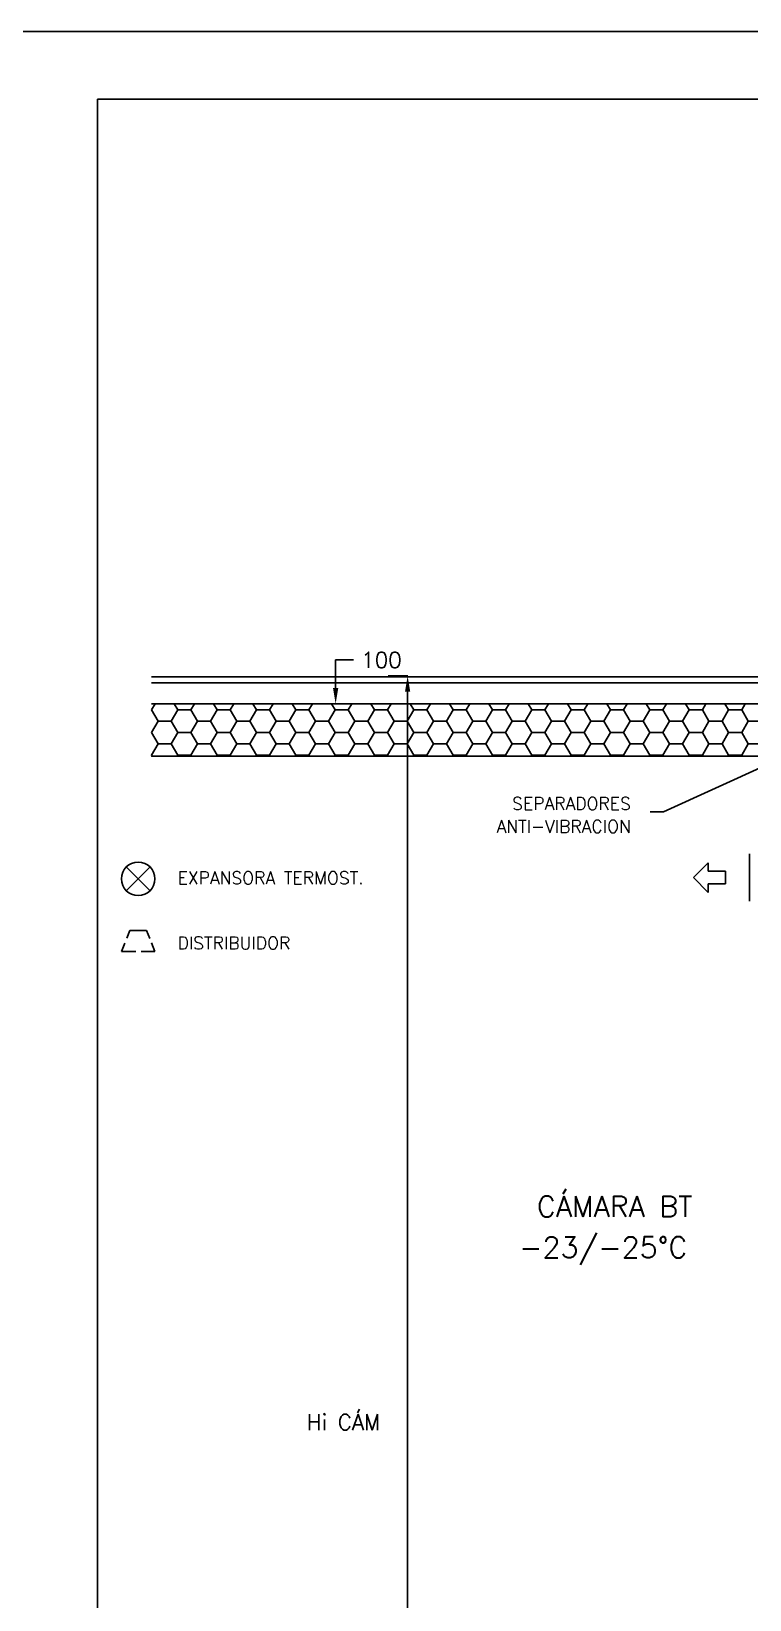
# Model space of a CAD drawing. Extents: x 2682 to 23682, y -29604 to -17724.
# Drawn here: x 15556 to 16925, y -20715 to -17724 of the extents above; entities that cross this region are included whole.
import ezdxf
from ezdxf.enums import TextEntityAlignment as Align

# ---------------------------------------------------------------- set-up
doc = ezdxf.new("R2010")
doc.units = 0
doc.header["$MEASUREMENT"] = 0
doc.header["$PDMODE"] = 33
doc.layers.get('0').update_dxf_attribs({"linetype": 'CONTINUOUS'})
doc.layers.get('DEFPOINTS').update_dxf_attribs({"linetype": 'CONTINUOUS'})
for name, color, linetype in [('0.6', 15, 'CONTINUOUS'), ('CA-OIL', 244, 'CONTINUOUS'), ('FI', 2, 'CONTINUOUS'), ('IS', 5, 'CONTINUOUS'), ('ME', 7, 'CONTINUOUS'), ('MF', 19, 'CONTINUOUS'), ('TX', 13, 'CONTINUOUS')]:
    doc.layers.add(name, color=color, linetype=linetype)
doc.styles.add('ROMANS', font='romans')
doc.styles.get("Standard").update_dxf_attribs({"font": 'ITALIC'})
doc.dimstyles.get("Standard").update_dxf_attribs({"dimtxt": 0.18, "dimasz": 0.18, "dimexe": 0.18, "dimexo": 0.0625, "dimgap": 0.09, "dimtad": 0, "dimtih": 1, "dimtoh": 1, "dimdec": 4, "dimzin": 0, "dimdsep": 46, "dimtxsty": 'Standard', "dimcen": 0.09, "dimadec": 0, "dimazin": 0, "dimtfac": 1, "dimtdec": 4, "dimtofl": 0, "dimtmove": 0, "dimatfit": 3, "dimfxl": 1, "dimtolj": 1, "dimtzin": 0, "dimarcsym": 0})

# ---------------------------------------------------------------- blocks, each defined once
blk = doc.blocks.new('*D10')
at = {"layer": 'DEFPOINTS', "color": 0, "transparency": 16777216}
for p in [(16235.9, -18953.4), (16235.9, -21833.2), (16273.2, -21833.2)]:
    blk.add_point(p, dxfattribs=at)
at = {"layer": 'TX', "color": 0, "lineweight": -2, "transparency": 16777216}
for p, q in [((16236, -18953.4), (16273.4, -18953.4)), ((16273.2, -18983.4), (16273.2, -21803.2)), ((16236, -21833.2), (16273.4, -21833.2))]:
    blk.add_line(p, q, dxfattribs=at)
at = {"layer": 'TX', "color": 0, "transparency": 16777216}
for points in [[(16268.2, -18983.4), (16278.2, -18983.4), (16273.2, -18953.4)], [(16268.2, -21803.2), (16278.2, -21803.2), (16273.2, -21833.2)]]:
    blk.add_solid(points, dxfattribs=at)
at = {"layer": 'TX', "color": 0, "transparency": 16777216, "insert": (16151.1, -20376.8), "char_height": 30, "attachment_point": 5, "style": 'ROMANS'}
blk.add_mtext('\\A1;Hi CÁM', dxfattribs=at)

msp = doc.modelspace()

# ---------------------------------------------------------------- linework, layer by layer
at = {"layer": '0.6'}
for p, q in [((19382.06483, -17853.22941), (15682.06483, -17853.22941)), ((15682.06483, -17853.22941), (15682.06483, -22993.22941))]:
    msp.add_line(p, q, dxfattribs=at)
at = {"layer": 'CA-OIL'}
for p, q in [((15797.49428, -19039.9192), (15784.99428, -19018.26857)), ((15784.99429, -19018.26856), (15791.81785, -19006.44981)), ((15822.49429, -19039.9192), (15834.99429, -19018.26856)), ((15834.99428, -19018.26857), (15828.17071, -19006.44981)), ((15834.99429, -19018.26858), (15859.99429, -19018.26858)), ((15872.49428, -19039.9192), (15859.99428, -19018.26857)), ((15859.99429, -19018.26856), (15866.81785, -19006.44981)), ((15897.49429, -19039.9192), (15909.99429, -19018.26856)), ((15909.99428, -19018.26857), (15903.17071, -19006.44981)), ((15909.99429, -19018.26858), (15934.99429, -19018.26858)), ((15947.49428, -19039.9192), (15934.99428, -19018.26857)), ((15934.99429, -19018.26856), (15941.81785, -19006.44981)), ((15972.49429, -19039.9192), (15984.99429, -19018.26856)), ((15984.99428, -19018.26857), (15978.17071, -19006.44981)), ((15984.99429, -19018.26858), (16009.99429, -19018.26858)), ((16022.49428, -19039.9192), (16009.99428, -19018.26857)), ((16009.99429, -19018.26856), (16016.81785, -19006.44981)), ((16047.49429, -19039.9192), (16059.99429, -19018.26856)), ((16059.99427, -19018.26857), (16053.17071, -19006.44981)), ((16059.99429, -19018.26858), (16084.99429, -19018.26858)), ((16097.49427, -19039.9192), (16084.99427, -19018.26857)), ((16084.99429, -19018.26856), (16091.81785, -19006.44981)), ((16122.49429, -19039.9192), (16134.99429, -19018.26856)), ((16134.99427, -19018.26857), (16128.17071, -19006.44981)), ((16134.99429, -19018.26858), (16159.99429, -19018.26858)), ((16172.49427, -19039.9192), (16159.99427, -19018.26857)), ((16159.99429, -19018.26856), (16166.81785, -19006.44981)), ((16197.49429, -19039.9192), (16209.99429, -19018.26856)), ((16209.99427, -19018.26857), (16203.17071, -19006.44981)), ((16209.99429, -19018.26858), (16234.99429, -19018.26858)), ((16247.49427, -19039.9192), (16234.99427, -19018.26857)), ((16234.99429, -19018.26856), (16241.81785, -19006.44981)), ((16272.49429, -19039.9192), (16284.99429, -19018.26856)), ((16284.99427, -19018.26857), (16278.17071, -19006.44981)), ((16284.99429, -19018.26858), (16309.99429, -19018.26858)), ((16322.49427, -19039.9192), (16309.99427, -19018.26857)), ((16309.99429, -19018.26856), (16316.81785, -19006.44981)), ((16347.49429, -19039.9192), (16359.99429, -19018.26856)), ((16359.99427, -19018.26857), (16353.17071, -19006.44981)), ((16359.99429, -19018.26858), (16384.99429, -19018.26858)), ((16397.49427, -19039.9192), (16384.99427, -19018.26857)), ((16384.99429, -19018.26856), (16391.81785, -19006.44981)), ((16422.49429, -19039.9192), (16434.99429, -19018.26856)), ((16434.99427, -19018.26857), (16428.17071, -19006.44981)), ((16434.99429, -19018.26858), (16459.99429, -19018.26858)), ((16472.49427, -19039.9192), (16459.99427, -19018.26857)), ((16459.99429, -19018.26856), (16466.81785, -19006.44981)), ((16497.49429, -19039.9192), (16509.99429, -19018.26856)), ((16509.99427, -19018.26857), (16503.17071, -19006.44981)), ((16509.99429, -19018.26858), (16534.99429, -19018.26858)), ((16547.49427, -19039.9192), (16534.99427, -19018.26857)), ((16534.99429, -19018.26856), (16541.81785, -19006.44981)), ((16572.49429, -19039.9192), (16584.99429, -19018.26856)), ((16584.99427, -19018.26857), (16578.17071, -19006.44981)), ((16584.99429, -19018.26858), (16609.99429, -19018.26858)), ((16622.49427, -19039.9192), (16609.99427, -19018.26857)), ((16609.99429, -19018.26856), (16616.81785, -19006.44981)), ((16647.49429, -19039.9192), (16659.99429, -19018.26856)), ((16659.99427, -19018.26857), (16653.17071, -19006.44981)), ((16659.99429, -19018.26858), (16684.99429, -19018.26858)), ((16697.49427, -19039.9192), (16684.99427, -19018.26857)), ((16684.99429, -19018.26856), (16691.81785, -19006.44981)), ((16722.49429, -19039.9192), (16734.99429, -19018.26856)), ((16734.99427, -19018.26857), (16728.17071, -19006.44981)), ((16734.99429, -19018.26858), (16759.99429, -19018.26858)), ((16772.49427, -19039.9192), (16759.99427, -19018.26857)), ((16759.99429, -19018.26856), (16766.81785, -19006.44981)), ((16797.49429, -19039.9192), (16809.99429, -19018.26856)), ((16809.99427, -19018.26857), (16803.17071, -19006.44981)), ((16809.99429, -19018.26858), (16834.99429, -19018.26858)), ((16847.49427, -19039.9192), (16834.99427, -19018.26857)), ((16834.99429, -19018.26856), (16841.81785, -19006.44981)), ((16872.49429, -19039.9192), (16884.99429, -19018.26856)), ((16884.99427, -19018.26857), (16878.17071, -19006.44981)), ((16884.99429, -19018.26858), (16909.99429, -19018.26858)), ((16922.49427, -19039.9192), (16909.99427, -19018.26857)), ((16909.99429, -19018.26856), (16916.81785, -19006.44981)), ((15784.99429, -19061.56983), (15797.49429, -19039.9192)), ((15797.49429, -19039.91922), (15822.49429, -19039.91922)), ((15834.99428, -19061.56984), (15822.49428, -19039.9192)), ((15859.99429, -19061.56983), (15872.49429, -19039.9192)), ((15872.49429, -19039.91922), (15897.49429, -19039.91922)), ((15909.99428, -19061.56984), (15897.49428, -19039.9192)), ((15934.99429, -19061.56983), (15947.49429, -19039.9192)), ((15947.49429, -19039.91922), (15972.49429, -19039.91922)), ((15984.99428, -19061.56984), (15972.49428, -19039.9192)), ((16009.99429, -19061.56983), (16022.49429, -19039.9192)), ((16022.49429, -19039.91922), (16047.49429, -19039.91922)), ((16059.99427, -19061.56984), (16047.49428, -19039.9192)), ((16084.99429, -19061.56983), (16097.49429, -19039.9192)), ((16097.49429, -19039.91922), (16122.49429, -19039.91922)), ((16134.99427, -19061.56984), (16122.49427, -19039.9192)), ((16159.99429, -19061.56983), (16172.49429, -19039.9192)), ((16172.49429, -19039.91922), (16197.49429, -19039.91922)), ((16209.99427, -19061.56984), (16197.49427, -19039.9192)), ((16234.99429, -19061.56983), (16247.49429, -19039.9192)), ((16247.49429, -19039.91922), (16272.49429, -19039.91922)), ((16284.99427, -19061.56984), (16272.49427, -19039.9192)), ((16309.99429, -19061.56983), (16322.49429, -19039.9192)), ((16322.49429, -19039.91922), (16347.49429, -19039.91922)), ((16359.99427, -19061.56984), (16347.49427, -19039.9192)), ((16384.99429, -19061.56983), (16397.49429, -19039.9192)), ((16397.49429, -19039.91922), (16422.49429, -19039.91922)), ((16434.99427, -19061.56984), (16422.49427, -19039.9192)), ((16459.99429, -19061.56983), (16472.49429, -19039.9192)), ((16472.49429, -19039.91922), (16497.49429, -19039.91922)), ((16509.99427, -19061.56984), (16497.49427, -19039.9192)), ((16534.99429, -19061.56983), (16547.49429, -19039.9192)), ((16547.49429, -19039.91922), (16572.49429, -19039.91922)), ((16584.99427, -19061.56984), (16572.49427, -19039.9192)), ((16609.99429, -19061.56983), (16622.49429, -19039.9192)), ((16622.49429, -19039.91922), (16647.49429, -19039.91922)), ((16659.99427, -19061.56984), (16647.49427, -19039.9192)), ((16684.99429, -19061.56983), (16697.49429, -19039.9192)), ((16697.49429, -19039.91922), (16722.49429, -19039.91922)), ((16734.99427, -19061.56984), (16722.49427, -19039.9192)), ((16759.99429, -19061.56983), (16772.49429, -19039.9192)), ((16772.49429, -19039.91922), (16797.49429, -19039.91922)), ((16809.99427, -19061.56984), (16797.49427, -19039.9192)), ((16834.99429, -19061.56983), (16847.49429, -19039.9192)), ((16847.49429, -19039.91922), (16872.49429, -19039.91922)), ((16884.99427, -19061.56984), (16872.49427, -19039.9192)), ((16909.99429, -19061.56983), (16922.49429, -19039.9192)), ((16922.49429, -19039.91922), (16947.49429, -19039.91922)), ((15797.49428, -19083.22047), (15784.99428, -19061.56984)), ((15784.99429, -19104.87111), (15797.49429, -19083.22047)), ((15797.49429, -19083.22049), (15822.49429, -19083.22049)), ((15834.99428, -19104.87111), (15822.49428, -19083.22047)), ((15822.49429, -19083.22047), (15834.99429, -19061.56983)), ((15834.99429, -19061.56985), (15859.99429, -19061.56985)), ((15872.49428, -19083.22047), (15859.99428, -19061.56984)), ((15859.99429, -19104.87111), (15872.49429, -19083.22047)), ((15872.49429, -19083.22049), (15897.49429, -19083.22049)), ((15909.99428, -19104.87111), (15897.49428, -19083.22047)), ((15897.49429, -19083.22047), (15909.99429, -19061.56983)), ((15909.99429, -19061.56985), (15934.99429, -19061.56985)), ((15947.49428, -19083.22047), (15934.99428, -19061.56984)), ((15934.99429, -19104.87111), (15947.49429, -19083.22047)), ((15947.49429, -19083.22049), (15972.49429, -19083.22049)), ((15984.99428, -19104.87111), (15972.49428, -19083.22047)), ((15972.49429, -19083.22047), (15984.99429, -19061.56983)), ((15984.99429, -19061.56985), (16009.99429, -19061.56985)), ((16022.49428, -19083.22047), (16009.99428, -19061.56984)), ((16009.99429, -19104.87111), (16022.49429, -19083.22047)), ((16022.49429, -19083.22049), (16047.49429, -19083.22049)), ((16059.99427, -19104.87111), (16047.49428, -19083.22047)), ((16047.49429, -19083.22047), (16059.99429, -19061.56983)), ((16059.99429, -19061.56985), (16084.99429, -19061.56985)), ((16097.49427, -19083.22047), (16084.99427, -19061.56984)), ((16084.99429, -19104.8711), (16097.49429, -19083.22047)), ((16097.49429, -19083.22049), (16122.49429, -19083.22049)), ((16134.99427, -19104.87111), (16122.49427, -19083.22047)), ((16122.49429, -19083.22047), (16134.99429, -19061.56983)), ((16134.99429, -19061.56985), (16159.99429, -19061.56985)), ((16172.49427, -19083.22047), (16159.99427, -19061.56984)), ((16159.99429, -19104.8711), (16172.49429, -19083.22047)), ((16172.49429, -19083.22049), (16197.49429, -19083.22049)), ((16209.99427, -19104.87111), (16197.49427, -19083.22047)), ((16197.49429, -19083.22047), (16209.99429, -19061.56983)), ((16209.99429, -19061.56985), (16234.99429, -19061.56985)), ((16247.49427, -19083.22047), (16234.99427, -19061.56984)), ((16234.99429, -19104.8711), (16247.49429, -19083.22047)), ((16247.49429, -19083.22049), (16272.49429, -19083.22049)), ((16284.99427, -19104.87111), (16272.49427, -19083.22047)), ((16272.49429, -19083.22047), (16284.99429, -19061.56983)), ((16284.99429, -19061.56985), (16309.99429, -19061.56985)), ((16322.49427, -19083.22047), (16309.99427, -19061.56984)), ((16309.99429, -19104.8711), (16322.49429, -19083.22047)), ((16322.49429, -19083.22049), (16347.49429, -19083.22049)), ((16359.99427, -19104.87111), (16347.49427, -19083.22047)), ((16347.49429, -19083.22047), (16359.99429, -19061.56983)), ((16359.99429, -19061.56985), (16384.99429, -19061.56985)), ((16397.49427, -19083.22047), (16384.99427, -19061.56984)), ((16384.99429, -19104.8711), (16397.49429, -19083.22047)), ((16397.49429, -19083.22049), (16422.49429, -19083.22049)), ((16434.99427, -19104.87111), (16422.49427, -19083.22047)), ((16422.49429, -19083.22047), (16434.99429, -19061.56983)), ((16434.99429, -19061.56985), (16459.99429, -19061.56985)), ((16472.49427, -19083.22047), (16459.99427, -19061.56984)), ((16459.99429, -19104.8711), (16472.49429, -19083.22047)), ((16472.49429, -19083.22049), (16497.49429, -19083.22049)), ((16509.99427, -19104.87111), (16497.49427, -19083.22047)), ((16497.49429, -19083.22047), (16509.99429, -19061.56983)), ((16509.99429, -19061.56985), (16534.99429, -19061.56985)), ((16547.49427, -19083.22047), (16534.99427, -19061.56984)), ((16534.99429, -19104.8711), (16547.49429, -19083.22047)), ((16547.49429, -19083.22049), (16572.49429, -19083.22049)), ((16584.99427, -19104.87111), (16572.49427, -19083.22047)), ((16572.49429, -19083.22047), (16584.99429, -19061.56983)), ((16584.99429, -19061.56985), (16609.99429, -19061.56985)), ((16622.49427, -19083.22047), (16609.99427, -19061.56984)), ((16609.99429, -19104.8711), (16622.49429, -19083.22047)), ((16622.49429, -19083.22049), (16647.49429, -19083.22049)), ((16659.99427, -19104.87111), (16647.49427, -19083.22047)), ((16647.49429, -19083.22047), (16659.99429, -19061.56983)), ((16659.99429, -19061.56985), (16684.99429, -19061.56985)), ((16697.49427, -19083.22048), (16684.99427, -19061.56984)), ((16684.99429, -19104.8711), (16697.49429, -19083.22047)), ((16697.49429, -19083.22049), (16722.49429, -19083.22049)), ((16734.99427, -19104.87111), (16722.49427, -19083.22048)), ((16722.49429, -19083.22047), (16734.99429, -19061.56983)), ((16734.99429, -19061.56985), (16759.99429, -19061.56985)), ((16772.49427, -19083.22048), (16759.99427, -19061.56984)), ((16759.99429, -19104.8711), (16772.49429, -19083.22047)), ((16772.49429, -19083.22049), (16797.49429, -19083.22049)), ((16809.99427, -19104.87111), (16797.49427, -19083.22048)), ((16797.49429, -19083.22047), (16809.99429, -19061.56983)), ((16809.99429, -19061.56985), (16834.99429, -19061.56985)), ((16847.49427, -19083.22048), (16834.99427, -19061.56984)), ((16834.99429, -19104.8711), (16847.49429, -19083.22047)), ((16847.49429, -19083.22049), (16872.49429, -19083.22049)), ((16884.99427, -19104.87111), (16872.49427, -19083.22048)), ((16872.49429, -19083.22047), (16884.99429, -19061.56983)), ((16884.99429, -19061.56985), (16909.99429, -19061.56985)), ((16922.49427, -19083.22048), (16909.99427, -19061.56984)), ((16909.99429, -19104.8711), (16922.49429, -19083.22047)), ((16922.49429, -19083.22049), (16947.49429, -19083.22049)), ((15785.90574, -19106.44981), (15784.99428, -19104.87111)), ((15834.08283, -19106.44981), (15834.99429, -19104.87111)), ((15834.99429, -19104.87112), (15859.99429, -19104.87112)), ((15860.90574, -19106.44981), (15859.99428, -19104.87111)), ((15909.08283, -19106.44981), (15909.99429, -19104.87111)), ((15909.99429, -19104.87112), (15934.99429, -19104.87112)), ((15935.90574, -19106.44981), (15934.99428, -19104.87111)), ((15984.08283, -19106.44981), (15984.99429, -19104.87111)), ((15984.99429, -19104.87112), (16009.99429, -19104.87112)), ((16010.90574, -19106.44981), (16009.99428, -19104.87111)), ((16059.08283, -19106.44981), (16059.99429, -19104.8711)), ((16059.99429, -19104.87112), (16084.99429, -19104.87112)), ((16085.90574, -19106.44981), (16084.99427, -19104.87111)), ((16134.08283, -19106.44981), (16134.99429, -19104.8711)), ((16134.99429, -19104.87112), (16159.99429, -19104.87112)), ((16160.90574, -19106.44981), (16159.99427, -19104.87111)), ((16209.08283, -19106.44981), (16209.99429, -19104.8711)), ((16209.99429, -19104.87112), (16234.99429, -19104.87112)), ((16235.90574, -19106.44981), (16234.99427, -19104.87111)), ((16284.08282, -19106.44981), (16284.99429, -19104.8711)), ((16284.99429, -19104.87112), (16309.99429, -19104.87112)), ((16310.90574, -19106.44981), (16309.99427, -19104.87111)), ((16359.08282, -19106.44981), (16359.99429, -19104.8711)), ((16359.99429, -19104.87112), (16384.99429, -19104.87112)), ((16385.90574, -19106.44981), (16384.99427, -19104.87111)), ((16434.08282, -19106.44981), (16434.99429, -19104.8711)), ((16434.99429, -19104.87112), (16459.99429, -19104.87112)), ((16460.90574, -19106.44981), (16459.99427, -19104.87111)), ((16509.08282, -19106.44981), (16509.99429, -19104.8711)), ((16509.99429, -19104.87112), (16534.99429, -19104.87112)), ((16535.90574, -19106.44981), (16534.99427, -19104.87111)), ((16584.08282, -19106.44981), (16584.99429, -19104.8711)), ((16584.99429, -19104.87112), (16609.99429, -19104.87112)), ((16610.90574, -19106.44981), (16609.99427, -19104.87111)), ((16659.08282, -19106.44981), (16659.99429, -19104.8711)), ((16659.99429, -19104.87112), (16684.99429, -19104.87112)), ((16685.90574, -19106.44981), (16684.99427, -19104.87111)), ((16734.08282, -19106.44981), (16734.99429, -19104.8711)), ((16734.99429, -19104.87112), (16759.99429, -19104.87112)), ((16760.90574, -19106.44981), (16759.99427, -19104.87111)), ((16809.08282, -19106.44981), (16809.99429, -19104.8711)), ((16809.99429, -19104.87112), (16834.99429, -19104.87112)), ((16835.90574, -19106.44981), (16834.99427, -19104.87111)), ((16884.08282, -19106.44981), (16884.99429, -19104.8711)), ((16884.99429, -19104.87112), (16909.99429, -19104.87112)), ((16910.90574, -19106.44981), (16909.99427, -19104.87111))]:
    msp.add_line(p, q, dxfattribs=at)
at = {"layer": 'FI'}
for p, q in [((15282.06483, -17723.99649), (19482.0747, -17723.99649)), ((16959.38065, -19122.12529), (16761.18535, -19212.41811)), ((16761.18535, -19212.41811), (16735.72703, -19212.41811))]:
    msp.add_line(p, q, dxfattribs=at)
at = {"layer": 'IS'}
for p, q in [((15784.99428, -19006.44981), (18038.08827, -19006.44981)), ((15784.99428, -19106.44981), (18038.08827, -19106.44981))]:
    msp.add_line(p, q, dxfattribs=at)
at = {"layer": 'ME'}
for p, q in [((16925.1125, -19292.74462), (16925.1125, -19383.155)), ((16817.95125, -19338.05061), (16846.23552, -19309.76634)), ((16846.23552, -19309.76634), (16846.23552, -19326.05061)), ((16846.23552, -19366.33488), (16817.95125, -19338.05061)), ((16846.23552, -19326.05061), (16879.22972, -19326.05061)), ((16846.23552, -19350.05061), (16879.22972, -19350.05061)), ((16846.23552, -19350.05061), (16846.23552, -19366.33488)), ((16879.22972, -19326.05061), (16879.22972, -19350.05061))]:
    msp.add_line(p, q, dxfattribs=at)
at = {"layer": 'MF'}
for p, q in [((15784.99428, -18955.04981), (19382.06483, -18955.04981)), ((15784.99428, -18966.44981), (19382.06483, -18966.44981))]:
    msp.add_line(p, q, dxfattribs=at)
at = {"layer": 'TX'}
for p, q in [((16135.99388, -18976.44981), (16135.99388, -18922.90427)), ((16135.99388, -18922.90427), (16169.79941, -18922.90427)), ((15737.01646, -19363.14292), (15782.27129, -19317.88809)), ((15737.01646, -19317.88809), (15782.27129, -19363.14292)), ((15737.78753, -19453.89122), (15743.64388, -19439.25037)), ((15743.64388, -19439.25037), (15775.64388, -19439.25037)), ((15781.60105, -19454.14331), (15775.64388, -19439.25037)), ((15727.64388, -19479.25037), (15734.15959, -19462.96109)), ((15791.64388, -19479.25037), (15784.97708, -19462.58339)), ((15727.64388, -19479.25037), (15755.25764, -19479.25037)), ((15765.49219, -19479.25037), (15791.64388, -19479.25037))]:
    msp.add_line(p, q, dxfattribs=at)
msp.add_circle((15759.64388, -19340.5155), 32, dxfattribs=at)
msp.add_solid([(16140.99388, -18976.44981), (16130.99388, -18976.44981), (16135.99388, -19006.44981)], dxfattribs=at)

# ---------------------------------------------------------------- texts
at = {"style": 'ROMANS'}
for s, p in [('CÁMARA BT', (16667.95909, -19958.798)), ('-23/-25%%DC', (16646.06935, -20046.26846))]:
    msp.add_text(s, height=40, dxfattribs=at).set_placement(p, align=Align.MIDDLE)
at = {"layer": 'TX', "style": 'ROMANS'}
msp.add_text('100', height=30, dxfattribs=at).set_placement((16184.79941, -18922.90427), align=Align.MIDDLE_LEFT)
for s, p in [('SEPARADORES', (16698.74094, -19196.81188)), ('ANTI-VIBRACION', (16698.74094, -19240.422))]:
    msp.add_text(s, height=24, dxfattribs=at).set_placement(p, align=Align.MIDDLE_RIGHT)
for s, p in [('EXPANSORA TERMOST.', (15834.61227, -19350.73938)), ('DISTRIBUIDOR', (15834.61227, -19474.83681))]:
    msp.add_text(s, height=24, dxfattribs=at).set_placement(p)

# ---------------------------------------------------------------- dimensions: what is measured, and where the dimension line sits
at = {"layer": 'TX'}
dim = msp.add_linear_dim(base=(16273.24186, -21833.18554), p1=(16235.90574, -18953.44981), p2=(16235.90574, -21833.18554), angle=90, text='Hi CÁM', dimstyle='Standard', override={"dimtxt": 30, "dimasz": 30, "dimgap": 15, "dimtih": 0, "dimdec": 0, "dimtxsty": 'ROMANS', "dimtdec": 0, "dimtix": 1, "dimtmove": 2}, dxfattribs=at)
dim.commit()
dim.dimension.update_dxf_attribs({"geometry": '*D10', "text_midpoint": (16151.09049, -20376.77925), "dimtype": 160})

doc.saveas('drawing.dxf')
